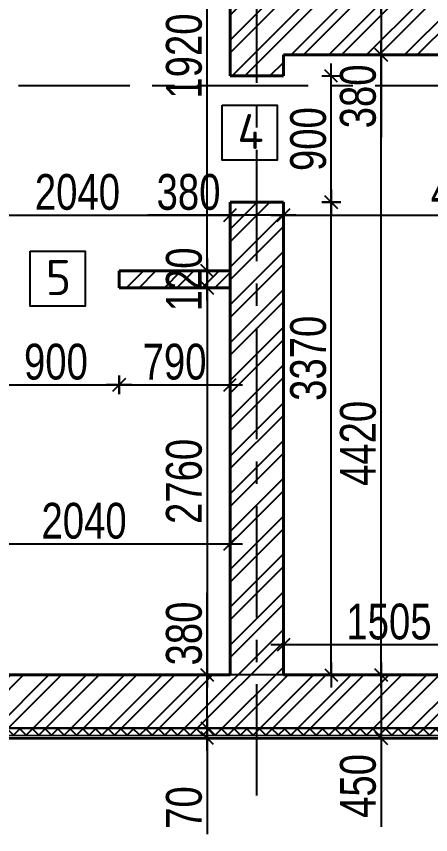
# Model space of a CAD drawing. Extents: x -12289450 to -10763036, y -7834513 to -6150123.
# Drawn here: x -11162601 to -11159650, y -7688755 to -7682922 of the extents above; entities that cross this region are included whole.
import ezdxf

# ---------------------------------------------------------------- set-up
doc = ezdxf.new("R2010")
doc.units = 0
doc.header["$LTSCALE"] = 25
doc.header["$PDMODE"] = 35
doc.linetypes.add('CENTER', pattern=[50.8, 31.75, -6.35, 6.35, -6.35])
doc.layers.get('DefPoints').update_dxf_attribs({"color": 10, "lineweight": 30})
for name, color, linetype in [('005-РАЗМЕРЫ', 252, 'Continuous'), ('008-ШТРИХОВКА', 252, 'Continuous'), ('014-ОСИ', 251, 'CENTER'), ('Annotation - Text', 7, 'Continuous')]:
    doc.layers.add(name, color=color, linetype=linetype)
doc.layers.add('СТЕНЫ', color=5, linetype='Continuous', lineweight=40)
doc.styles.add('gismo', font='isocpeui.ttf')
doc.styles.add('TXT0', font='txt', dxfattribs={"width": 0.8})
doc.dimstyles.new('РАЗМЕРЫ', dxfattribs={"dimscale": 30, "dimtxt": 8.5, "dimasz": 0.15, "dimexe": 0, "dimexo": 0, "dimgap": 1.2, "dimtad": 1, "dimdec": 0, "dimzin": 0, "dimdsep": 46, "dimtxsty": 'TXT0', "dimblk1": 'A8MITTA', "dimblk2": 'A8MITTA', "dimsah": 1, "dimcen": 2, "dimse1": 1, "dimse2": 1, "dimadec": 0, "dimazin": 0, "dimtp": 6, "dimtm": 6, "dimtfac": 1, "dimtdec": 0, "dimtofl": 0, "dimtmove": 0, "dimatfit": 3, "dimldrblk": 'A8MITTA', "dimfxl": 0, "dimtolj": 1, "dimtzin": 0, "dimarcsym": 0})

# ---------------------------------------------------------------- blocks, each defined once
blk = doc.blocks.new('A8MITTA', base_point=(3180, 3140))
for p, q in [((3170, 3130), (3190, 3150)), ((3180, 3155), (3180, 3125)), ((3160, 3140), (3200, 3140))]:
    blk.add_line(p, q)
blk = doc.blocks.new('*D304')
at = {"layer": '005-РАЗМЕРЫ', "color": 0, "lineweight": -2, "ltscale": 1.2, "transparency": 16777216}
for p, q in [((-11161078.7, -7684338.9), (-11161665.2, -7684338.9)), ((-11160703.2, -7684338.9), (-11161074.2, -7684338.9))]:
    blk.add_line(p, q, dxfattribs=at)
at = {"layer": 'DefPoints', "color": 0, "ltscale": 1.2, "transparency": 16777216}
for p in [(-11161078.7, -7684317.7), (-11160698.7, -7684338.9), (-11160698.7, -7684338.9)]:
    blk.add_point(p, dxfattribs=at)
at = {"layer": '005-РАЗМЕРЫ', "color": 0, "lineweight": -2, "ltscale": 1.2, "transparency": 16777216, "xscale": 4.5, "yscale": 4.5, "zscale": 4.5, "rotation": 180}
blk.add_blockref('A8MITTA', (-11161078.7, -7684338.9), dxfattribs=at)
at = {"layer": '005-РАЗМЕРЫ', "color": 0, "lineweight": -2, "ltscale": 1.2, "transparency": 16777216, "xscale": 4.5, "yscale": 4.5, "zscale": 4.5}
blk.add_blockref('A8MITTA', (-11160698.7, -7684338.9), dxfattribs=at)
at = {"layer": '005-РАЗМЕРЫ', "color": 0, "ltscale": 1.2, "transparency": 16777216, "insert": (-11161374.2, -7684175.4), "char_height": 255, "attachment_point": 5, "style": 'TXT0'}
blk.add_mtext('\\A1;380', dxfattribs=at)
blk = doc.blocks.new('*D305')
at = {"layer": '005-РАЗМЕРЫ', "color": 0, "lineweight": -2, "ltscale": 1.2, "transparency": 16777216}
blk.add_line((-11160694.2, -7684338.9), (-11156693.2, -7684338.9), dxfattribs=at)
at = {"layer": 'DefPoints', "color": 0, "ltscale": 1.2, "transparency": 16777216}
for p in [(-11160698.7, -7684306.4), (-11156688.7, -7684306.4), (-11156688.7, -7684338.9)]:
    blk.add_point(p, dxfattribs=at)
at = {"layer": '005-РАЗМЕРЫ', "color": 0, "lineweight": -2, "ltscale": 1.2, "transparency": 16777216, "xscale": 4.5, "yscale": 4.5, "zscale": 4.5, "rotation": 180}
blk.add_blockref('A8MITTA', (-11160698.7, -7684338.9), dxfattribs=at)
at = {"layer": '005-РАЗМЕРЫ', "color": 0, "lineweight": -2, "ltscale": 1.2, "transparency": 16777216, "xscale": 4.5, "yscale": 4.5, "zscale": 4.5}
blk.add_blockref('A8MITTA', (-11156688.7, -7684338.9), dxfattribs=at)
at = {"layer": '005-РАЗМЕРЫ', "color": 0, "ltscale": 1.2, "transparency": 16777216, "insert": (-11159344.5, -7684175.4), "char_height": 255, "attachment_point": 5, "style": 'TXT0'}
blk.add_mtext('\\A1;4010', dxfattribs=at)
blk = doc.blocks.new('*D309')
at = {"layer": '005-РАЗМЕРЫ', "color": 0, "lineweight": -2, "ltscale": 1.2, "transparency": 16777216}
blk.add_line((-11163114.2, -7684338.9), (-11161083.2, -7684338.9), dxfattribs=at)
at = {"layer": 'DefPoints', "color": 0, "ltscale": 1.2, "transparency": 16777216}
for p in [(-11161078.7, -7684338.9), (-11163118.7, -7684414.8), (-11161078.7, -7684414.8)]:
    blk.add_point(p, dxfattribs=at)
at = {"layer": '005-РАЗМЕРЫ', "color": 0, "lineweight": -2, "ltscale": 1.2, "transparency": 16777216, "xscale": 4.5, "yscale": 4.5, "zscale": 4.5, "rotation": 180}
blk.add_blockref('A8MITTA', (-11163118.7, -7684338.9), dxfattribs=at)
at = {"layer": '005-РАЗМЕРЫ', "color": 0, "lineweight": -2, "ltscale": 1.2, "transparency": 16777216, "xscale": 4.5, "yscale": 4.5, "zscale": 4.5}
blk.add_blockref('A8MITTA', (-11161078.7, -7684338.9), dxfattribs=at)
at = {"layer": '005-РАЗМЕРЫ', "color": 0, "ltscale": 1.2, "transparency": 16777216, "insert": (-11162165.6, -7684175.4), "char_height": 255, "attachment_point": 5, "style": 'TXT0'}
blk.add_mtext('\\A1;2040', dxfattribs=at)
blk = doc.blocks.new('*D311')
at = {"layer": '005-РАЗМЕРЫ', "color": 0, "lineweight": -2, "ltscale": 1.2, "transparency": 16777216}
blk.add_line((-11161242.3, -7684741.7), (-11161242.3, -7684852.7), dxfattribs=at)
at = {"layer": 'DefPoints', "color": 0, "ltscale": 1.2, "transparency": 16777216}
for p in [(-11161242.3, -7684737.2), (-11161242.3, -7684857.2), (-11161242.3, -7684857.2)]:
    blk.add_point(p, dxfattribs=at)
at = {"layer": '005-РАЗМЕРЫ', "color": 0, "lineweight": -2, "ltscale": 1.2, "transparency": 16777216, "xscale": 4.5, "yscale": 4.5, "zscale": 4.5}
for p, rotation in [((-11161242.3, -7684737.2), 90), ((-11161242.3, -7684857.2), 270)]:
    blk.add_blockref('A8MITTA', p, dxfattribs=dict(at, rotation=rotation))
at = {"layer": '005-РАЗМЕРЫ', "color": 0, "ltscale": 1.2, "transparency": 16777216, "insert": (-11161405.8, -7684797.2), "char_height": 255, "attachment_point": 5, "rotation": 90, "style": 'TXT0'}
blk.add_mtext('\\A1;120', dxfattribs=at)
blk = doc.blocks.new('*D312')
at = {"layer": '005-РАЗМЕРЫ', "color": 0, "lineweight": -2, "ltscale": 1.2, "transparency": 16777216}
blk.add_line((-11161242.3, -7684861.7), (-11161242.3, -7687612.7), dxfattribs=at)
at = {"layer": 'DefPoints', "color": 0, "ltscale": 1.2, "transparency": 16777216}
for p in [(-11161242.3, -7684857.2), (-11161242.3, -7687617.2), (-11161242.3, -7687617.2)]:
    blk.add_point(p, dxfattribs=at)
at = {"layer": '005-РАЗМЕРЫ', "color": 0, "lineweight": -2, "ltscale": 1.2, "transparency": 16777216, "xscale": 4.5, "yscale": 4.5, "zscale": 4.5}
for p, rotation in [((-11161242.3, -7684857.2), 90), ((-11161242.3, -7687617.2), 270)]:
    blk.add_blockref('A8MITTA', p, dxfattribs=dict(at, rotation=rotation))
at = {"layer": '005-РАЗМЕРЫ', "color": 0, "ltscale": 1.2, "transparency": 16777216, "insert": (-11161405.8, -7686237.2), "char_height": 255, "attachment_point": 5, "rotation": 90, "style": 'TXT0'}
blk.add_mtext('\\A1;2760', dxfattribs=at)
blk = doc.blocks.new('*D315')
at = {"layer": '005-РАЗМЕРЫ', "color": 0, "lineweight": -2, "ltscale": 1.2, "transparency": 16777216}
blk.add_line((-11160002.7, -7687612.7), (-11160002.7, -7683201.7), dxfattribs=at)
at = {"layer": 'DefPoints', "color": 0, "ltscale": 1.2, "transparency": 16777216}
for p in [(-11160338.5, -7683197.2), (-11160002.7, -7683197.2), (-11160338.5, -7687617.2)]:
    blk.add_point(p, dxfattribs=at)
at = {"layer": '005-РАЗМЕРЫ', "color": 0, "lineweight": -2, "ltscale": 1.2, "transparency": 16777216, "xscale": 4.5, "yscale": 4.5, "zscale": 4.5}
for p, rotation in [((-11160002.7, -7683197.2), 90), ((-11160002.7, -7687617.2), 270)]:
    blk.add_blockref('A8MITTA', p, dxfattribs=dict(at, rotation=rotation))
at = {"layer": '005-РАЗМЕРЫ', "color": 0, "ltscale": 1.2, "transparency": 16777216, "insert": (-11160166.2, -7685966.5), "char_height": 255, "attachment_point": 5, "rotation": 90, "style": 'TXT0'}
blk.add_mtext('\\A1;4420', dxfattribs=at)
blk = doc.blocks.new('*D318')
at = {"layer": '005-РАЗМЕРЫ', "color": 0, "lineweight": -2, "ltscale": 1.2, "transparency": 16777216}
for p, q in [((-11160002.7, -7687621.7), (-11160002.7, -7688062.7)), ((-11160002.7, -7688067.2), (-11160002.7, -7688699.3))]:
    blk.add_line(p, q, dxfattribs=at)
at = {"layer": 'DefPoints', "color": 0, "ltscale": 1.2, "transparency": 16777216}
for p in [(-11160171.4, -7687617.2), (-11160171.4, -7688067.2), (-11160002.7, -7688067.2)]:
    blk.add_point(p, dxfattribs=at)
at = {"layer": '005-РАЗМЕРЫ', "color": 0, "lineweight": -2, "ltscale": 1.2, "transparency": 16777216, "xscale": 4.5, "yscale": 4.5, "zscale": 4.5}
for p, rotation in [((-11160002.7, -7687617.2), 90), ((-11160002.7, -7688067.2), 270)]:
    blk.add_blockref('A8MITTA', p, dxfattribs=dict(at, rotation=rotation))
at = {"layer": '005-РАЗМЕРЫ', "color": 0, "ltscale": 1.2, "transparency": 16777216, "insert": (-11160166.2, -7688408.3), "char_height": 255, "attachment_point": 5, "rotation": 90, "style": 'TXT0'}
blk.add_mtext('\\A1;450', dxfattribs=at)
blk = doc.blocks.new('*D340')
at = {"layer": '005-РАЗМЕРЫ', "color": 0, "lineweight": -2, "ltscale": 1.2, "transparency": 16777216}
blk.add_line((-11161242.3, -7684732.7), (-11161242.3, -7682821.7), dxfattribs=at)
at = {"layer": 'DefPoints', "color": 0, "ltscale": 1.2, "transparency": 16777216}
for p in [(-11161242.3, -7682817.2), (-11161097.1, -7682817.2), (-11161242.3, -7684737.2)]:
    blk.add_point(p, dxfattribs=at)
at = {"layer": '005-РАЗМЕРЫ', "color": 0, "lineweight": -2, "ltscale": 1.2, "transparency": 16777216, "xscale": 4.5, "yscale": 4.5, "zscale": 4.5}
for p, rotation in [((-11161242.3, -7682817.2), 90), ((-11161242.3, -7684737.2), 270)]:
    blk.add_blockref('A8MITTA', p, dxfattribs=dict(at, rotation=rotation))
at = {"layer": '005-РАЗМЕРЫ', "color": 0, "ltscale": 1.2, "transparency": 16777216, "insert": (-11161405.8, -7683205.1), "char_height": 255, "attachment_point": 5, "rotation": 90, "style": 'TXT0'}
blk.add_mtext('\\A1;1920', dxfattribs=at)
blk = doc.blocks.new('*D321')
at = {"layer": '005-РАЗМЕРЫ', "color": 0, "lineweight": -2, "ltscale": 1.2, "transparency": 16777216}
blk.add_line((-11163114.2, -7686682.8), (-11161083.2, -7686682.8), dxfattribs=at)
at = {"layer": 'DefPoints', "color": 0, "ltscale": 1.2, "transparency": 16777216}
for p in [(-11161078.7, -7686682.8), (-11163118.7, -7686756.2), (-11161078.7, -7686756.2)]:
    blk.add_point(p, dxfattribs=at)
at = {"layer": '005-РАЗМЕРЫ', "color": 0, "lineweight": -2, "ltscale": 1.2, "transparency": 16777216, "xscale": 4.5, "yscale": 4.5, "zscale": 4.5, "rotation": 180}
blk.add_blockref('A8MITTA', (-11163118.7, -7686682.8), dxfattribs=at)
at = {"layer": '005-РАЗМЕРЫ', "color": 0, "lineweight": -2, "ltscale": 1.2, "transparency": 16777216, "xscale": 4.5, "yscale": 4.5, "zscale": 4.5}
blk.add_blockref('A8MITTA', (-11161078.7, -7686682.8), dxfattribs=at)
at = {"layer": '005-РАЗМЕРЫ', "color": 0, "ltscale": 1.2, "transparency": 16777216, "insert": (-11162118.4, -7686519.3), "char_height": 255, "attachment_point": 5, "style": 'TXT0'}
blk.add_mtext('\\A1;2040', dxfattribs=at)
blk = doc.blocks.new('*D325')
at = {"layer": '005-РАЗМЕРЫ', "color": 0, "lineweight": -2, "ltscale": 1.2, "transparency": 16777216}
for p, q in [((-11160002.7, -7682821.7), (-11160002.7, -7683192.7)), ((-11160002.7, -7683197.2), (-11160002.7, -7683783.7))]:
    blk.add_line(p, q, dxfattribs=at)
at = {"layer": 'DefPoints', "color": 0, "ltscale": 1.2, "transparency": 16777216}
for p in [(-11160002.7, -7682817.2), (-11159811.3, -7682817.2), (-11159811.3, -7683197.2)]:
    blk.add_point(p, dxfattribs=at)
at = {"layer": '005-РАЗМЕРЫ', "color": 0, "lineweight": -2, "ltscale": 1.2, "transparency": 16777216, "xscale": 4.5, "yscale": 4.5, "zscale": 4.5}
for p, rotation in [((-11160002.7, -7682817.2), 90), ((-11160002.7, -7683197.2), 270)]:
    blk.add_blockref('A8MITTA', p, dxfattribs=dict(at, rotation=rotation))
at = {"layer": '005-РАЗМЕРЫ', "color": 0, "ltscale": 1.2, "transparency": 16777216, "insert": (-11160166.2, -7683492.7), "char_height": 255, "attachment_point": 5, "rotation": 90, "style": 'TXT0'}
blk.add_mtext('\\A1;380', dxfattribs=at)
blk = doc.blocks.new('*D373')
at = {"layer": '005-РАЗМЕРЫ', "color": 0, "lineweight": -2, "ltscale": 1.2, "transparency": 16777216}
blk.add_line((-11160357.5, -7687612.7), (-11160357.5, -7684251.7), dxfattribs=at)
at = {"layer": 'DefPoints', "color": 0, "ltscale": 1.2, "transparency": 16777216}
for p in [(-11160698.7, -7684247.2), (-11160357.5, -7684247.2), (-11160698.7, -7687617.2)]:
    blk.add_point(p, dxfattribs=at)
at = {"layer": '005-РАЗМЕРЫ', "color": 0, "lineweight": -2, "ltscale": 1.2, "transparency": 16777216, "xscale": 4.5, "yscale": 4.5, "zscale": 4.5}
for p, rotation in [((-11160357.5, -7684247.2), 90), ((-11160357.5, -7687617.2), 270)]:
    blk.add_blockref('A8MITTA', p, dxfattribs=dict(at, rotation=rotation))
at = {"layer": '005-РАЗМЕРЫ', "color": 0, "ltscale": 1.2, "transparency": 16777216, "insert": (-11160521, -7685359.9), "char_height": 255, "attachment_point": 5, "rotation": 90, "style": 'TXT0'}
blk.add_mtext('\\A1;3370', dxfattribs=at)
blk = doc.blocks.new('*D374')
at = {"layer": '005-РАЗМЕРЫ', "color": 0, "lineweight": -2, "ltscale": 1.2, "transparency": 16777216}
blk.add_line((-11160357.5, -7684242.7), (-11160357.5, -7683351.7), dxfattribs=at)
at = {"layer": 'DefPoints', "color": 0, "ltscale": 1.2, "transparency": 16777216}
for p in [(-11160698.7, -7683347.2), (-11160357.5, -7683347.2), (-11160698.7, -7684247.2)]:
    blk.add_point(p, dxfattribs=at)
at = {"layer": '005-РАЗМЕРЫ', "color": 0, "lineweight": -2, "ltscale": 1.2, "transparency": 16777216, "xscale": 4.5, "yscale": 4.5, "zscale": 4.5}
for p, rotation in [((-11160357.5, -7683347.2), 90), ((-11160357.5, -7684247.2), 270)]:
    blk.add_blockref('A8MITTA', p, dxfattribs=dict(at, rotation=rotation))
at = {"layer": '005-РАЗМЕРЫ', "color": 0, "ltscale": 1.2, "transparency": 16777216, "insert": (-11160521, -7683797.2), "char_height": 255, "attachment_point": 5, "rotation": 90, "style": 'TXT0'}
blk.add_mtext('\\A1;900', dxfattribs=at)
blk = doc.blocks.new('*D375')
at = {"layer": '005-РАЗМЕРЫ', "color": 0, "lineweight": -2, "ltscale": 1.2, "transparency": 16777216}
blk.add_line((-11161864.2, -7685548.9), (-11161083.2, -7685548.9), dxfattribs=at)
at = {"layer": 'DefPoints', "color": 0, "ltscale": 1.2, "transparency": 16777216}
for p in [(-11161868.7, -7684857.2), (-11161078.7, -7684857.2), (-11161078.7, -7685548.9)]:
    blk.add_point(p, dxfattribs=at)
at = {"layer": '005-РАЗМЕРЫ', "color": 0, "lineweight": -2, "ltscale": 1.2, "transparency": 16777216, "xscale": 4.5, "yscale": 4.5, "zscale": 4.5, "rotation": 180}
blk.add_blockref('A8MITTA', (-11161868.7, -7685548.9), dxfattribs=at)
at = {"layer": '005-РАЗМЕРЫ', "color": 0, "lineweight": -2, "ltscale": 1.2, "transparency": 16777216, "xscale": 4.5, "yscale": 4.5, "zscale": 4.5}
blk.add_blockref('A8MITTA', (-11161078.7, -7685548.9), dxfattribs=at)
at = {"layer": '005-РАЗМЕРЫ', "color": 0, "ltscale": 1.2, "transparency": 16777216, "insert": (-11161473.7, -7685385.4), "char_height": 255, "attachment_point": 5, "style": 'TXT0'}
blk.add_mtext('\\A1;790', dxfattribs=at)
blk = doc.blocks.new('*D376')
at = {"layer": '005-РАЗМЕРЫ', "color": 0, "lineweight": -2, "ltscale": 1.2, "transparency": 16777216}
blk.add_line((-11162764.2, -7685548.9), (-11161873.2, -7685548.9), dxfattribs=at)
at = {"layer": 'DefPoints', "color": 0, "ltscale": 1.2, "transparency": 16777216}
for p in [(-11162768.7, -7684857.2), (-11161868.7, -7684857.2), (-11161868.7, -7685548.9)]:
    blk.add_point(p, dxfattribs=at)
at = {"layer": '005-РАЗМЕРЫ', "color": 0, "lineweight": -2, "ltscale": 1.2, "transparency": 16777216, "xscale": 4.5, "yscale": 4.5, "zscale": 4.5, "rotation": 180}
blk.add_blockref('A8MITTA', (-11162768.7, -7685548.9), dxfattribs=at)
at = {"layer": '005-РАЗМЕРЫ', "color": 0, "lineweight": -2, "ltscale": 1.2, "transparency": 16777216, "xscale": 4.5, "yscale": 4.5, "zscale": 4.5}
blk.add_blockref('A8MITTA', (-11161868.7, -7685548.9), dxfattribs=at)
at = {"layer": '005-РАЗМЕРЫ', "color": 0, "ltscale": 1.2, "transparency": 16777216, "insert": (-11162318.7, -7685385.4), "char_height": 255, "attachment_point": 5, "style": 'TXT0'}
blk.add_mtext('\\A1;900', dxfattribs=at)
blk = doc.blocks.new('*D381')
at = {"layer": '005-РАЗМЕРЫ', "color": 0, "lineweight": -2, "ltscale": 1.2, "transparency": 16777216}
blk.add_line((-11159198.2, -7687401.4), (-11160694.2, -7687401.4), dxfattribs=at)
at = {"layer": 'DefPoints', "color": 0, "ltscale": 1.2, "transparency": 16777216}
for p in [(-11160698.7, -7687401.4), (-11160698.7, -7687617.2), (-11159193.7, -7687617.2)]:
    blk.add_point(p, dxfattribs=at)
at = {"layer": '005-РАЗМЕРЫ', "color": 0, "lineweight": -2, "ltscale": 1.2, "transparency": 16777216, "xscale": 4.5, "yscale": 4.5, "zscale": 4.5, "rotation": 180}
blk.add_blockref('A8MITTA', (-11160698.7, -7687401.4), dxfattribs=at)
at = {"layer": '005-РАЗМЕРЫ', "color": 0, "lineweight": -2, "ltscale": 1.2, "transparency": 16777216, "xscale": 4.5, "yscale": 4.5, "zscale": 4.5}
blk.add_blockref('A8MITTA', (-11159193.7, -7687401.4), dxfattribs=at)
at = {"layer": '005-РАЗМЕРЫ', "color": 0, "ltscale": 1.2, "transparency": 16777216, "insert": (-11159946.2, -7687237.9), "char_height": 255, "attachment_point": 5, "style": 'TXT0'}
blk.add_mtext('\\A1;1505', dxfattribs=at)
blk = doc.blocks.new('*D412')
at = {"layer": '005-РАЗМЕРЫ', "color": 0, "lineweight": -2, "ltscale": 1.2, "transparency": 16777216}
for p, q in [((-11161242.3, -7687617.2), (-11161242.3, -7687030.7)), ((-11161242.3, -7687992.7), (-11161242.3, -7687621.7))]:
    blk.add_line(p, q, dxfattribs=at)
at = {"layer": 'DefPoints', "color": 0, "ltscale": 1.2, "transparency": 16777216}
for p in [(-11161142, -7687617.2), (-11161242.3, -7687997.2), (-11161174.8, -7687997.2)]:
    blk.add_point(p, dxfattribs=at)
at = {"layer": '005-РАЗМЕРЫ', "color": 0, "lineweight": -2, "ltscale": 1.2, "transparency": 16777216, "xscale": 4.5, "yscale": 4.5, "zscale": 4.5}
for p, rotation in [((-11161242.3, -7687617.2), 90), ((-11161242.3, -7687997.2), 270)]:
    blk.add_blockref('A8MITTA', p, dxfattribs=dict(at, rotation=rotation))
at = {"layer": '005-РАЗМЕРЫ', "color": 0, "ltscale": 1.2, "transparency": 16777216, "insert": (-11161405.8, -7687321.7), "char_height": 255, "attachment_point": 5, "rotation": 90, "style": 'TXT0'}
blk.add_mtext('\\A1;380', dxfattribs=at)
blk = doc.blocks.new('*D413')
at = {"layer": '005-РАЗМЕРЫ', "color": 0, "lineweight": -2, "ltscale": 1.2, "transparency": 16777216}
for p, q in [((-11161242.3, -7687992.7), (-11161242.3, -7687988.2)), ((-11161242.3, -7688071.7), (-11161242.3, -7688751.2))]:
    blk.add_line(p, q, dxfattribs=at)
at = {"layer": 'DefPoints', "color": 0, "ltscale": 1.2, "transparency": 16777216}
for p in [(-11161174.8, -7687997.2), (-11161242.3, -7688067.2), (-11161172.3, -7688067.2)]:
    blk.add_point(p, dxfattribs=at)
at = {"layer": '005-РАЗМЕРЫ', "color": 0, "lineweight": -2, "ltscale": 1.2, "transparency": 16777216, "xscale": 4.5, "yscale": 4.5, "zscale": 4.5}
for p, rotation in [((-11161242.3, -7687997.2), 270), ((-11161242.3, -7688067.2), 90)]:
    blk.add_blockref('A8MITTA', p, dxfattribs=dict(at, rotation=rotation))
at = {"layer": '005-РАЗМЕРЫ', "color": 0, "ltscale": 1.2, "transparency": 16777216, "insert": (-11161405.8, -7688562.2), "char_height": 255, "attachment_point": 5, "rotation": 90, "style": 'TXT0'}
blk.add_mtext('\\A1;70', dxfattribs=at)

msp = doc.modelspace()

# ---------------------------------------------------------------- hatches: boundary and pattern name
at = {"layer": '008-ШТРИХОВКА', "ltscale": 3}
h = msp.add_hatch(dxfattribs=at)
h.set_pattern_fill('ANSI32', color=256, scale=20)
h.set_pattern_definition([(45, (-11167868.72, -7687997.22), (-134.7038, 134.7038), []), (45, (-11167778.92, -7687997.22), (-134.7038, 134.7038), [])])
h.paths.add_polyline_path([(-11165988.7, -7679117.2), (-11166368.7, -7679117.2), (-11166368.7, -7680337.2), (-11167868.7, -7680337.2), (-11167868.7, -7681267.2), (-11167818.7, -7681267.2), (-11167488.7, -7681267.2), (-11167488.7, -7681117.2), (-11167488.7, -7680717.2), (-11165988.7, -7680717.2)])
h.paths.add_polyline_path([(-11165988.7, -7677117.2), (-11164988.7, -7677117.2), (-11164988.7, -7676737.2), (-11166368.7, -7676737.2), (-11166368.7, -7678117.2), (-11166318.7, -7678117.2), (-11165988.7, -7678117.2)])
h.paths.add_polyline_path([(-11158598.7, -7676737.2), (-11163988.7, -7676737.2), (-11163988.7, -7676787.2), (-11163988.7, -7677117.2), (-11161078.7, -7677117.2), (-11161078.7, -7677937.2), (-11160698.7, -7677937.2), (-11160698.7, -7677117.2), (-11158598.7, -7677117.2)])
h.paths.add_polyline_path([(-11160698.7, -7678977.2), (-11161078.7, -7678977.2), (-11161078.7, -7679557.2), (-11161078.7, -7680717.2), (-11160698.7, -7680717.2)])
h.paths.add_polyline_path([(-11154808.7, -7676737.2), (-11157598.7, -7676737.2), (-11157598.7, -7677117.2), (-11157588.7, -7677117.2), (-11155988.7, -7677117.2), (-11155503.8, -7677117.2), (-11155188.7, -7677117.2), (-11155188.7, -7679467.2), (-11154808.7, -7679467.2)])
h.paths.add_polyline_path([(-11154808.7, -7680467.2), (-11155188.5, -7680467.2), (-11155188.7, -7682817.2), (-11161078.7, -7682817.2), (-11161078.7, -7683347.2), (-11160698.7, -7683347.2), (-11160698.7, -7683197.2), (-11159698.7, -7683197.2), (-11156688.7, -7683197.2), (-11156688.7, -7687617.2), (-11158193.7, -7687617.2), (-11158193.7, -7687997.2), (-11156308.7, -7687997.2), (-11156308.7, -7686797.2), (-11156308.7, -7683197.2), (-11154808.7, -7683197.2)])
h.paths.add_polyline_path([(-11160698.7, -7684247.2), (-11161078.7, -7684247.2), (-11161078.7, -7687617.2), (-11160698.7, -7687617.2)], flags=17)
h.paths.add_polyline_path([(-11165988.7, -7682817.2), (-11167488.7, -7682817.2), (-11167488.7, -7682267.2), (-11167868.7, -7682267.2), (-11167868.7, -7683197.2), (-11166368.7, -7683197.2), (-11166368.7, -7687997.2), (-11165288.7, -7687997.2), (-11165288.7, -7687947.2), (-11165288.7, -7687617.2), (-11165988.7, -7687617.2), (-11165988.7, -7686772.6), (-11166070.7, -7686772.6), (-11166070.7, -7686614.6), (-11165988.7, -7686614.6), (-11165988.7, -7686105.2)])
h.paths.add_polyline_path([(-11159193.7, -7687617.2), (-11161778.7, -7687617.2), (-11164288.7, -7687617.2), (-11164288.7, -7687997.2), (-11162778.7, -7687997.2), (-11159193.7, -7687997.2)])
h = msp.add_hatch(dxfattribs=at)
h.set_pattern_fill('ANSI37', color=256, scale=20, style=0)
h.set_pattern_definition([(45, (-11167918.724, -7688047.22), (-44.90128, 44.90128), []), (135, (-11167918.724, -7688047.22), (-44.90128, -44.90128), [])])
h.paths.add_polyline_path([(-11166368.7, -7683197.2), (-11167868.7, -7683197.2), (-11167868.7, -7682267.2), (-11167918.7, -7682267.2), (-11167918.7, -7683247.2), (-11166418.7, -7683247.2), (-11166418.7, -7688047.2), (-11165288.7, -7688047.2), (-11165288.7, -7687997.2), (-11166368.7, -7687997.2)])
h.paths.add_polyline_path([(-11159193.7, -7687997.2), (-11162778.7, -7687997.2), (-11164288.7, -7687997.2), (-11164288.7, -7688047.2), (-11162778.7, -7688047.2), (-11159193.7, -7688047.2)])
h.paths.add_polyline_path([(-11156258.7, -7686797.2), (-11156258.7, -7683247.2), (-11154758.7, -7683247.2), (-11154758.7, -7680467.2), (-11154808.7, -7680467.2), (-11154808.7, -7683197.2), (-11156308.7, -7683197.2), (-11156308.7, -7686797.2), (-11156308.7, -7687997.2), (-11158193.7, -7687997.2), (-11158193.7, -7688047.2), (-11156258.7, -7688047.2)])
h = msp.add_hatch(dxfattribs=at)
h.set_pattern_fill('ANSI32', color=256, scale=20)
h.set_pattern_definition([(45, (-11165988.72, -7685797.22), (-134.704, 134.704), []), (45, (-11165898.92, -7685797.22), (-134.704, 134.704), [])])
h.paths.add_polyline_path([(-11162278.7, -7680597.2), (-11165988.7, -7680597.2), (-11165988.7, -7680717.2), (-11165838.7, -7680717.2), (-11165538.7, -7680717.2), (-11165238.7, -7680717.2), (-11164938.7, -7680717.2), (-11162278.7, -7680717.2)])
h.paths.add_polyline_path([(-11161078.7, -7680597.2), (-11161378.7, -7680597.2), (-11161378.7, -7680717.2), (-11161078.7, -7680717.2)])
h.paths.add_polyline_path([(-11159048.7, -7680597.2), (-11160698.7, -7680597.2), (-11160698.7, -7680717.2), (-11159048.7, -7680717.2)])
h.paths.add_polyline_path([(-11158928.7, -7682097.2), (-11159048.7, -7682097.2), (-11159048.7, -7682817.2), (-11158928.7, -7682817.2)])
h.paths.add_polyline_path([(-11161078.7, -7684737.2), (-11161868.7, -7684737.2), (-11161868.7, -7684857.2), (-11161078.7, -7684857.2)])
h.paths.add_polyline_path([(-11163118.7, -7684147.2), (-11163238.7, -7684147.2), (-11163238.7, -7685797.2), (-11163118.7, -7685797.2)])
h.paths.add_polyline_path([(-11162668.7, -7684737.2), (-11163118.7, -7684737.2), (-11163118.7, -7684857.2), (-11162668.7, -7684857.2)])
h.paths.add_polyline_path([(-11163118.7, -7682817.2), (-11165988.7, -7682817.2), (-11165988.7, -7682937.2), (-11163238.7, -7682937.2), (-11163238.7, -7683347.2), (-11163118.7, -7683347.2)])

# ---------------------------------------------------------------- linework, layer by layer
at = {"layer": '014-ОСИ'}
for points in [[(-11160888.7, -7688477.2), (-11160888.7, -7674758.6)], [(-11152901.9, -7683417.2), (-11169954.9, -7683417.2)], [(-11152901.9, -7687617.2), (-11169954.9, -7687617.2)]]:
    msp.add_lwpolyline(points, dxfattribs=at)
at = {"layer": 'Annotation - Text', "color": 0, "lineweight": 25}
for points in [[(-11161133.8, -7683555.5), (-11160742.3, -7683555.5), (-11160742.3, -7683947.1), (-11161133.8, -7683947.1), (-11161133.8, -7683555.5)], [(-11162502.9, -7684596.8), (-11162111.3, -7684596.8), (-11162111.3, -7684988.3), (-11162502.9, -7684988.3), (-11162502.9, -7684596.8)]]:
    msp.add_lwpolyline(points, close=True, dxfattribs=at)
at = {"layer": 'СТЕНЫ', "ltscale": 3}
for p, q in [((-11160698.7, -7683197.2), (-11160698.7, -7683347.2)), ((-11160698.7, -7683347.2), (-11161078.7, -7683347.2)), ((-11160698.7, -7684247.2), (-11161078.7, -7684247.2)), ((-11161868.7, -7684737.2), (-11161078.7, -7684737.2)), ((-11161868.7, -7684857.2), (-11161868.7, -7684737.2)), ((-11161868.7, -7684857.2), (-11161078.7, -7684857.2))]:
    msp.add_line(p, q, dxfattribs=at)
for points in [[(-11161078.7, -7683347.2), (-11161078.7, -7682817.2)], [(-11160698.7, -7683347.2), (-11160698.7, -7683197.2)], [(-11156688.7, -7683197.2), (-11160698.7, -7683197.2)], [(-11159698.7, -7683197.2), (-11160698.7, -7683197.2)], [(-11161078.7, -7687617.2), (-11161078.7, -7684247.2)], [(-11160698.7, -7687617.2), (-11160698.7, -7684247.2)], [(-11164288.7, -7687617.2), (-11161078.7, -7687617.2)], [(-11161778.7, -7687617.2), (-11161078.7, -7687617.2)], [(-11160698.7, -7687617.2), (-11159193.7, -7687617.2)], [(-11162778.7, -7688067.2), (-11159193.7, -7688067.2)]]:
    msp.add_lwpolyline(points, dxfattribs=at)
at = {"layer": 'СТЕНЫ', "lineweight": 30, "ltscale": 3}
msp.add_lwpolyline([(-11162778.7, -7687997.2), (-11159193.7, -7687997.2)], dxfattribs=at)
at = {"layer": 'СТЕНЫ', "lineweight": 9, "ltscale": 3}
for points in [[(-11162778.7, -7688047.2), (-11159193.7, -7688047.2)], [(-11160143.7, -7688067.2), (-11160193.7, -7688067.2)]]:
    msp.add_lwpolyline(points, dxfattribs=at)

# ---------------------------------------------------------------- texts
at = {"layer": 'Annotation - Text', "color": 0, "lineweight": 40, "char_height": 250, "attachment_point": 2, "style": 'gismo'}
for s, insert in [('{\\fISOCPEUR|b0|i0|c204|p34;4}', (-11160932.1, -7683618)), ('{\\fISOCPEUR|b0|i0|c204|p34;5}', (-11162301.1, -7684659.3))]:
    msp.add_mtext(s, dxfattribs=dict(at, insert=insert))

# ---------------------------------------------------------------- dimensions: what is measured, and where the dimension line sits
at = {"layer": '005-РАЗМЕРЫ', "ltscale": 1.2}
for base, p1, p2, picture, middle in [((-11161242.3, -7682817.2), (-11161242.3, -7684737.2), (-11161097.1, -7682817.2), '*D340', (-11161242.3, -7683205.1)), ((-11160002.7, -7682817.2), (-11159811.3, -7683197.2), (-11159811.3, -7682817.2), '*D325', (-11160002.7, -7683492.7)), ((-11160002.7, -7683197.2), (-11160338.5, -7687617.2), (-11160338.5, -7683197.2), '*D315', (-11160002.7, -7685966.5)), ((-11160357.5, -7683347.2), (-11160698.7, -7684247.2), (-11160698.7, -7683347.2), '*D374', (-11160357.5, -7683797.2)), ((-11160357.5, -7684247.2), (-11160698.7, -7687617.2), (-11160698.7, -7684247.2), '*D373', (-11160357.5, -7685359.9)), ((-11161242.3, -7684857.2), (-11161242.3, -7684737.2), (-11161242.3, -7684857.2), '*D311', (-11161242.3, -7684797.2)), ((-11161242.3, -7687997.2), (-11161142, -7687617.2), (-11161174.8, -7687997.2), '*D412', (-11161242.3, -7687321.7)), ((-11160002.7, -7688067.2), (-11160171.4, -7687617.2), (-11160171.4, -7688067.2), '*D318', (-11160002.7, -7688408.3)), ((-11161242.3, -7688067.2), (-11161174.8, -7687997.2), (-11161172.3, -7688067.2), '*D413', (-11161242.3, -7688562.2))]:
    dim = msp.add_linear_dim(base=base, p1=p1, p2=p2, angle=90, dimstyle='РАЗМЕРЫ', dxfattribs=at)
    dim.commit()
    dim.dimension.update_dxf_attribs({"geometry": picture, "text_midpoint": middle, "dimtype": 160})
for base, p1, p2, picture, middle in [((-11161078.7, -7684338.9), (-11163118.7, -7684414.8), (-11161078.7, -7684414.8), '*D309', (-11162165.6, -7684338.9)), ((-11160698.7, -7684338.9), (-11161078.7, -7684317.7), (-11160698.7, -7684338.9), '*D304', (-11161374.2, -7684338.9)), ((-11156688.7, -7684338.9), (-11160698.7, -7684306.4), (-11156688.7, -7684306.4), '*D305', (-11159344.5, -7684338.9)), ((-11161868.7, -7685548.9), (-11162768.7, -7684857.2), (-11161868.7, -7684857.2), '*D376', (-11162318.7, -7685548.9)), ((-11161078.7, -7685548.9), (-11161868.7, -7684857.2), (-11161078.7, -7684857.2), '*D375', (-11161473.7, -7685548.9)), ((-11161078.7, -7686682.8), (-11163118.7, -7686756.2), (-11161078.7, -7686756.2), '*D321', (-11162118.4, -7686682.8))]:
    dim = msp.add_linear_dim(base=base, p1=p1, p2=p2, dimstyle='РАЗМЕРЫ', dxfattribs=at)
    dim.commit()
    dim.dimension.update_dxf_attribs({"geometry": picture, "text_midpoint": middle, "dimtype": 160})
dim = msp.add_linear_dim(base=(-11161242.3, -7687617.2), p1=(-11161242.3, -7684857.2), p2=(-11161242.3, -7687617.2), angle=90, dimstyle='РАЗМЕРЫ', dxfattribs=at)
dim.commit()
dim.dimension.update_dxf_attribs({"geometry": '*D312', "text_midpoint": (-11161405.8, -7686237.2)})
dim = msp.add_linear_dim(base=(-11160698.7, -7687401.4), p1=(-11159193.7, -7687617.2), p2=(-11160698.7, -7687617.2), dimstyle='РАЗМЕРЫ', dxfattribs=at)
dim.commit()
dim.dimension.update_dxf_attribs({"geometry": '*D381', "text_midpoint": (-11159946.2, -7687237.9)})

doc.saveas('drawing.dxf')
